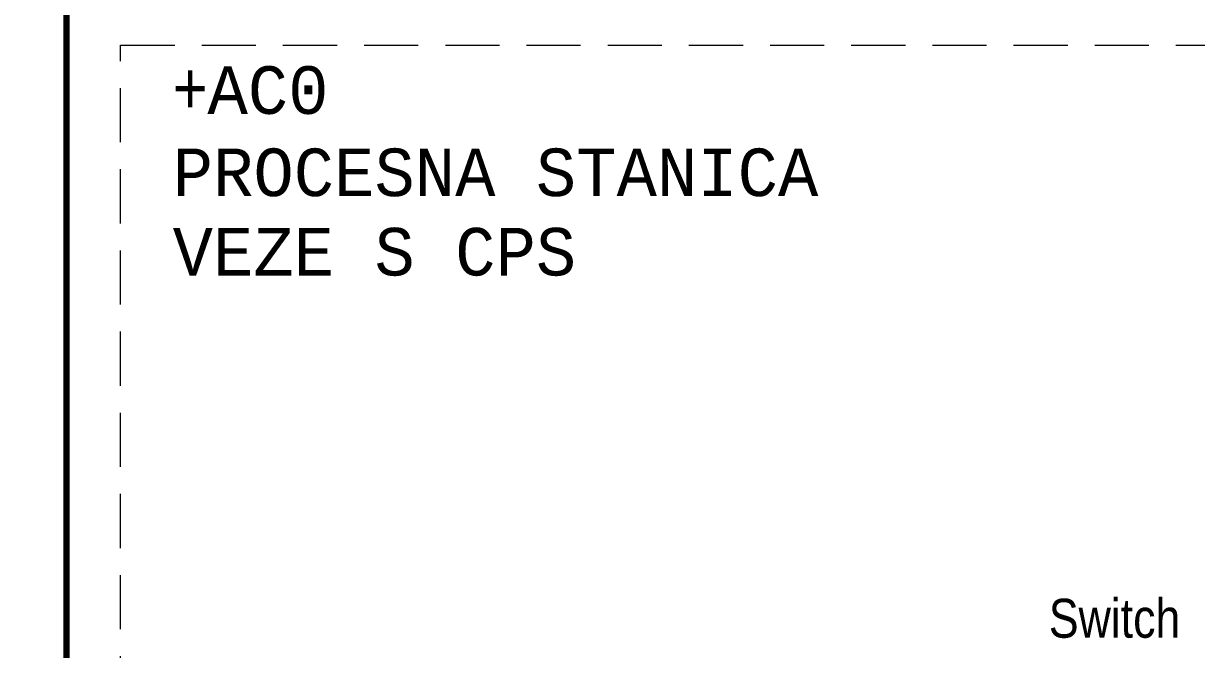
# Model space of a CAD drawing. Header units: inches. Extents: x 67248 to 85686, y -40174 to -31152.
# Drawn here: x 84058 to 84599, y -33359 to -33070 of the extents above; entities that cross this region are included whole.
import ezdxf

# ---------------------------------------------------------------- set-up
doc = ezdxf.new("R2010")
doc.units = ezdxf.units.IN
doc.header["$MEASUREMENT"] = 0
doc.linetypes.add('HIDDEN', pattern=[0.375, 0.25, -0.125])
doc.layers.add('SI-General', color=7, linetype='Continuous', lineweight=5)
doc.layers.add('SI-TOPOLOGY-Ethernet', color=7, linetype='Continuous', lineweight=13, true_color=0x3cf000)
doc.styles.add('OPIS', font='ARIALN.TTF')

msp = doc.modelspace()

# ---------------------------------------------------------------- linework, layer by layer
at = {"layer": 'SI-General', "color": 0, "linetype": 'HIDDEN', "ltscale": 100}
msp.add_lwpolyline([(84102.46, -33079.94), (85273.14, -33079.94), (85273.14, -33724.79), (84102.46, -33724.79)], close=True, dxfattribs=at)
at = {"layer": 'SI-TOPOLOGY-Ethernet', "const_width": 3}
msp.add_lwpolyline([(83298.51, -33649.2), (83298.51, -33694.2), (84077.46, -33694.2), (84077.46, -32752.48), (84102.46, -32752.48)], dxfattribs=at)

# ---------------------------------------------------------------- texts
at = {"insert": (84531.24, -33335.7), "char_height": 18, "width": 79.3839, "attachment_point": 1, "style": 'OPIS'}
msp.add_mtext('Switch', dxfattribs=at)
at = {"layer": 'SI-General', "color": 0, "insert": (84126.52, -33087.68), "char_height": 24, "width": 315.8455, "attachment_point": 1, "style": 'OPIS'}
msp.add_mtext('{\\C256;+\\fConsolas|b0|i0|c0|p49;\\H0.91667x;AC0\\PPROCESNA STANICA VEZE S CPS}', dxfattribs=at)

doc.saveas('drawing.dxf')
